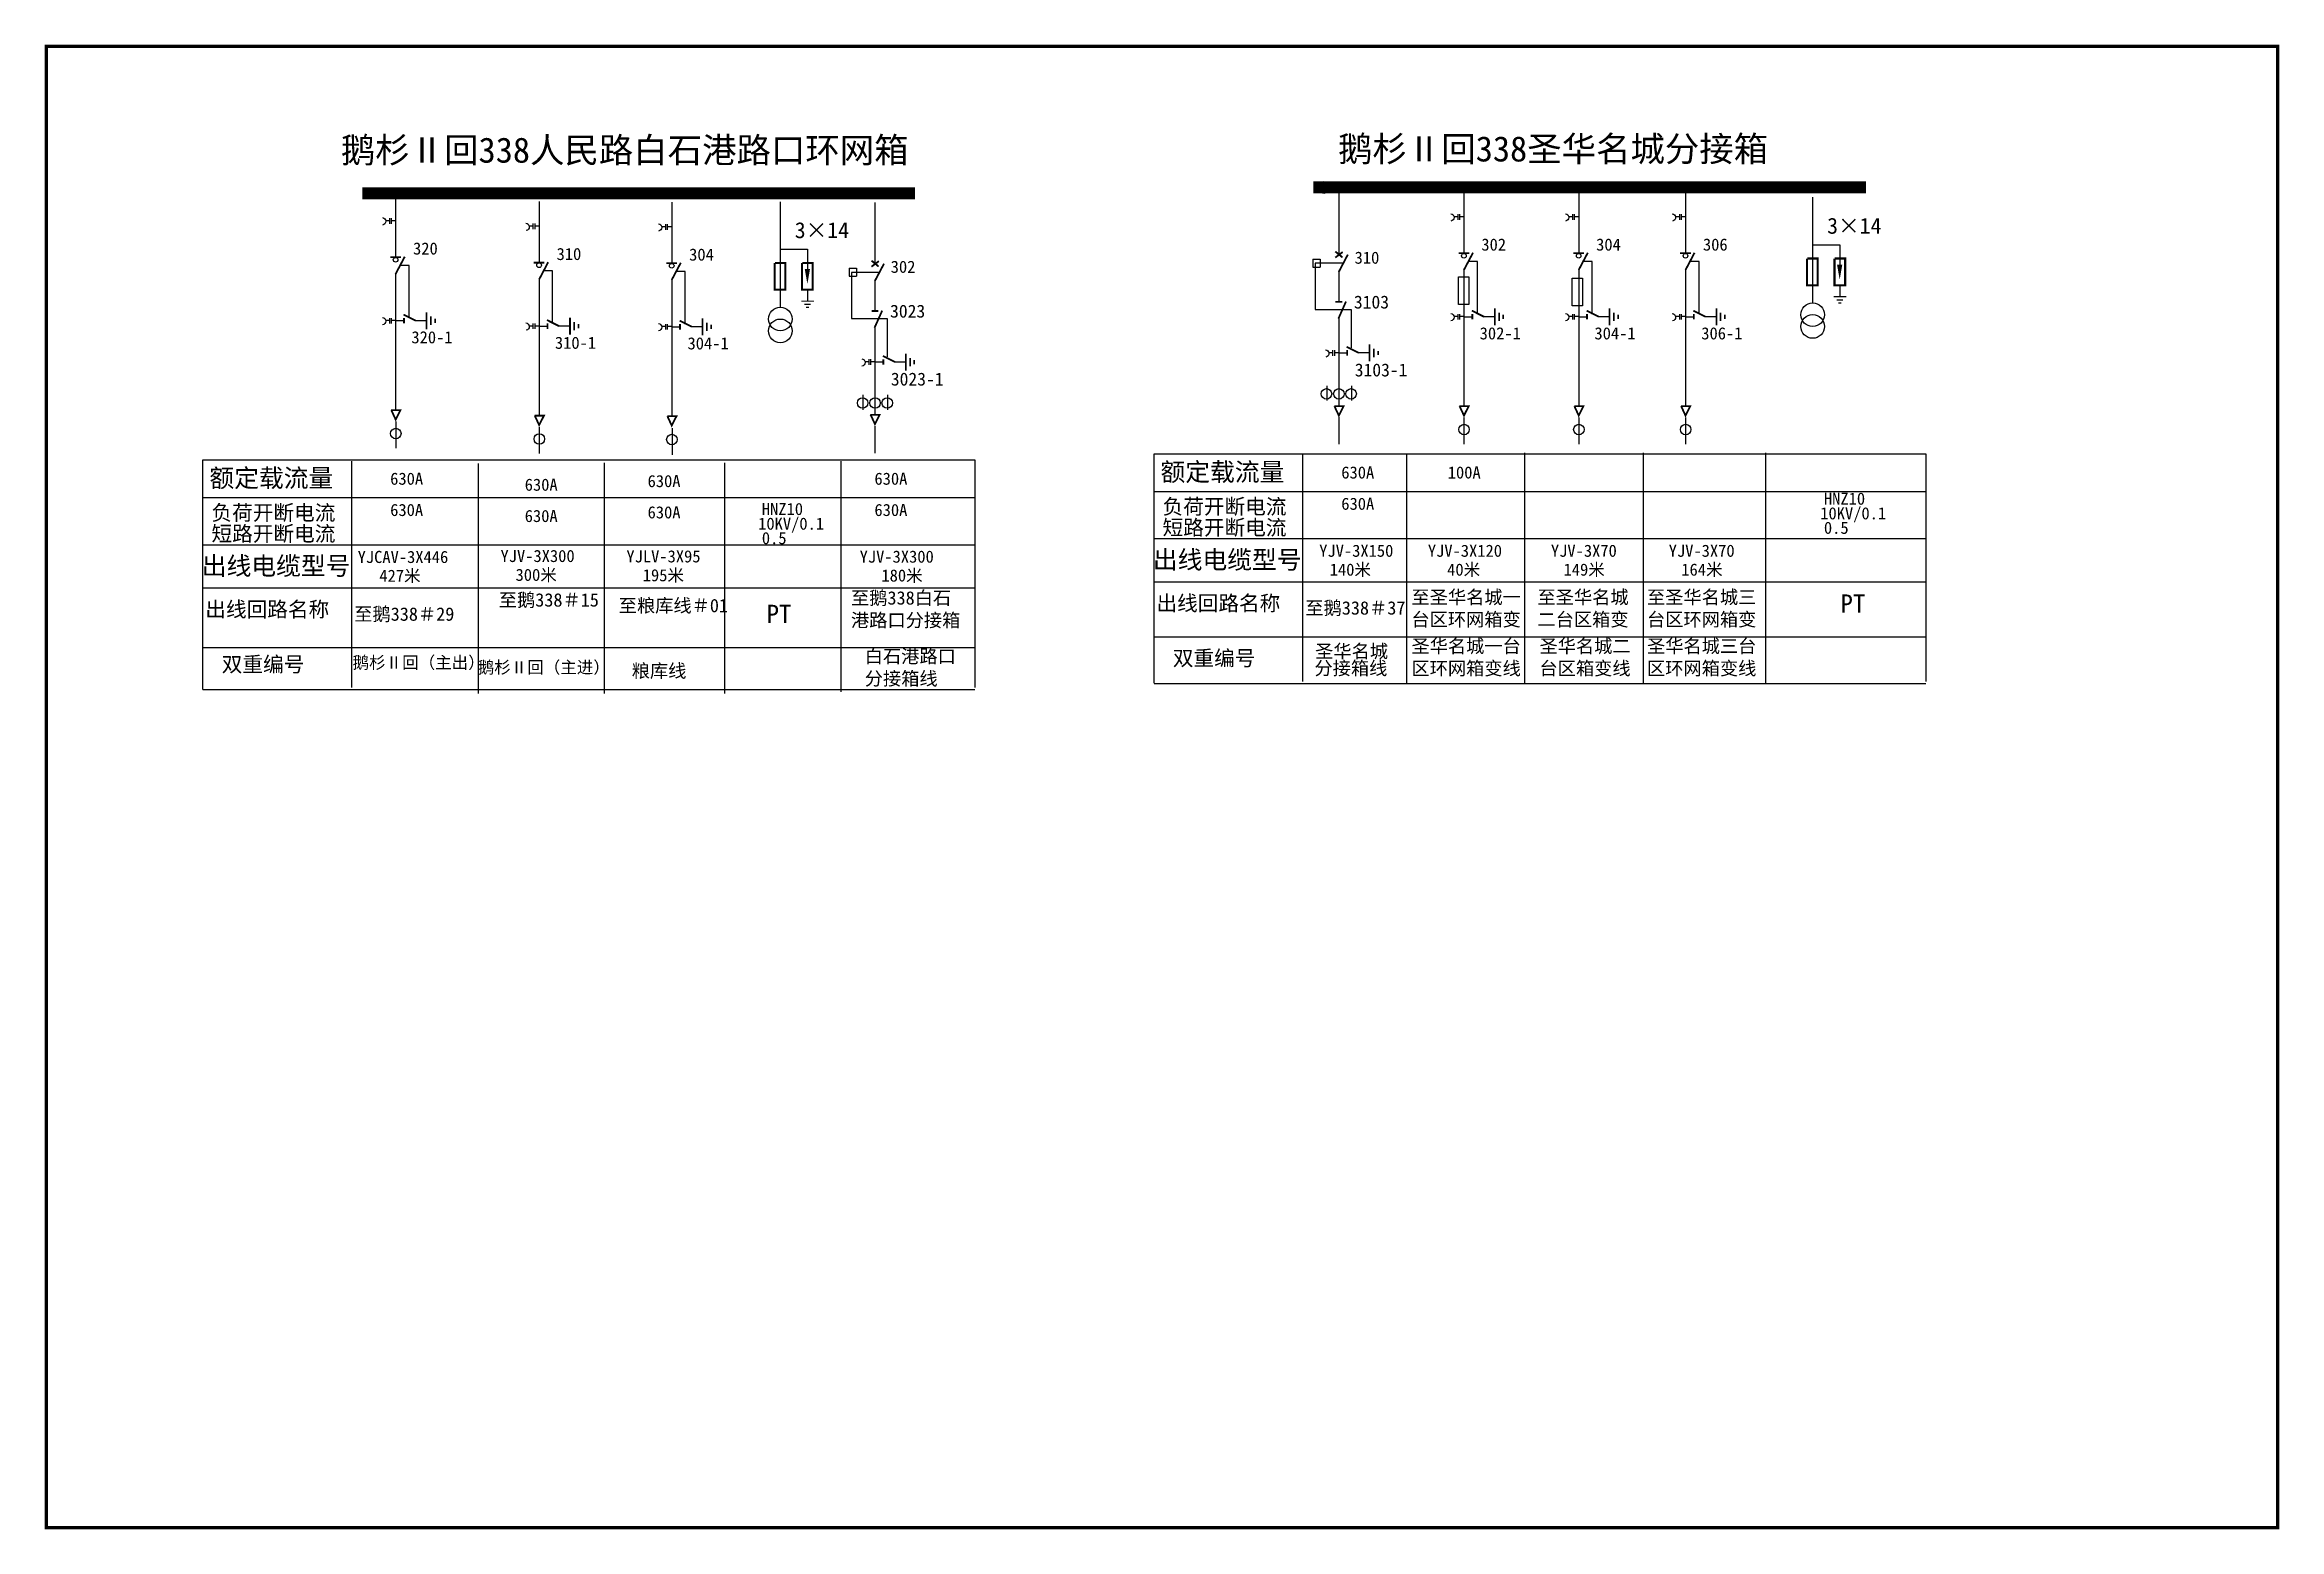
# Model space of a CAD drawing. Extents: x -2 to 344, y -245 to -15.
import ezdxf

# ---------------------------------------------------------------- set-up
doc = ezdxf.new("R2010")
doc.units = 0
doc.header["$LTSCALE"] = 0.774411
doc.linetypes.add('ACAD_ISO02W100', pattern=[15, 12, -3])
doc.linetypes.add('CENTER', pattern=[50.8, 31.75, -6.35, 6.35, -6.35])
doc.layers.get('0').update_dxf_attribs({"linetype": 'CONTINUOUS'})
doc.layers.add('2', color=7, linetype='CONTINUOUS')
doc.styles.add('HZ', font='')
doc.styles.get("Standard").update_dxf_attribs({"font": '', "height": 2.5})
doc.styles.add('字体', font='', dxfattribs={"height": 2.5})
doc.styles.get('HZ').set_extended_font_data('SimSun')
doc.styles.get('Standard').set_extended_font_data('SimSun')
doc.styles.get('字体').set_extended_font_data('楷体_GB2312')

# ---------------------------------------------------------------- blocks, each defined once
blk = doc.blocks.new('JD')
for points in [[(-2, 0.2), (-2, -0.2), (2, 0.2), (2, -0.2)], [(1, -1.2), (1, -0.8), (-1, -1.2), (-1, -0.8)], [(-0.5, -1.8), (-0.5, -2.2), (0.5, -1.8), (0.5, -2.2)]]:
    blk.add_trace(points)

msp = doc.modelspace()

# ---------------------------------------------------------------- linework, layer by layer
for p, q in [((198.23, -38.02), (198.23, -47.52)), ((217.6, -37.81), (217.6, -47.23)), ((235.37, -37.81), (235.37, -47.23)), ((251.91, -37.81), (251.91, -47.23)), ((52.21, -38.42), (52.21, -47.84)), ((74.43, -39.27), (74.43, -48.69)), ((94.95, -39.36), (94.95, -48.78)), ((126.41, -39.43), (126.41, -48.93)), ((194.23, -48.17), (195.35, -48.17)), ((194.23, -48.17), (194.23, -49.42)), ((195.35, -48.17), (195.35, -49.42)), ((52.21, -50.4), (52.21, -71.6)), ((74.43, -51.25), (74.43, -72.44)), ((94.95, -51.33), (94.95, -72.53)), ((122.41, -49.58), (122.41, -50.83)), ((122.41, -49.58), (123.54, -49.58)), ((122.41, -50.83), (123.54, -50.83)), ((123.54, -49.58), (123.54, -50.83)), ((126.41, -51.49), (126.41, -56.13)), ((194.23, -49.42), (195.35, -49.42)), ((198.23, -50.08), (198.23, -54.72)), ((217.6, -49.78), (217.6, -70.98)), ((235.37, -49.78), (235.37, -70.98)), ((251.91, -49.78), (251.91, -70.98)), ((52.21, -57.7), (53.51, -57.7)), ((55.21, -57.66), (56.97, -57.66)), ((74.43, -58.55), (75.72, -58.55)), ((77.42, -58.51), (79.19, -58.51)), ((94.95, -58.64), (96.25, -58.64)), ((97.95, -58.6), (99.71, -58.6)), ((126.41, -58.46), (126.41, -72.18)), ((198.23, -57.05), (198.23, -70.77)), ((217.6, -57.09), (218.9, -57.09)), ((220.59, -57.05), (222.36, -57.05)), ((235.37, -57.09), (236.67, -57.09)), ((238.36, -57.05), (240.13, -57.05)), ((251.91, -57.09), (253.2, -57.09)), ((254.9, -57.05), (256.67, -57.05)), ((126.41, -64.09), (127.71, -64.09)), ((129.41, -64.06), (131.17, -64.06)), ((198.23, -62.68), (199.53, -62.68)), ((201.22, -62.65), (202.99, -62.65)), ((196.36, -67.79), (196.36, -70.07)), ((200.18, -67.79), (200.18, -70.07)), ((124.55, -69.2), (124.55, -71.48)), ((128.36, -69.2), (128.36, -71.48)), ((22.38, -79.24), (141.86, -79.24)), ((22.38, -114.76), (22.38, -79.24)), ((45.38, -79.43), (45.38, -114.49)), ((121.16, -79.42), (121.16, -115.13)), ((141.86, -79.24), (141.86, -114.49)), ((169.63, -113.81), (169.64, -78.29)), ((169.64, -78.29), (289.11, -78.29)), ((192.63, -78.47), (192.63, -113.53)), ((226.98, -78.17), (226.98, -113.88)), ((245.35, -78.17), (245.35, -113.88)), ((264.29, -78.17), (264.29, -113.88)), ((289.11, -78.29), (289.11, -113.53)), ((84.48, -79.71), (84.48, -115.42)), ((103.14, -79.71), (103.14, -115.42)), ((22.45, -85.09), (141.87, -85.09)), ((169.7, -84.14), (289.12, -84.14)), ((22.45, -92.37), (141.87, -92.37)), ((169.7, -91.42), (289.12, -91.42)), ((22.45, -99.06), (141.87, -99.06)), ((169.7, -98.1), (289.12, -98.1)), ((289.11, -106.66), (169.63, -106.66)), ((141.86, -108.31), (22.38, -108.31)), ((289.11, -113.89), (169.63, -113.89)), ((141.86, -114.84), (22.38, -114.84))]:
    msp.add_line(p, q)
at = {"color": 0}
for p, q in [((111.74, -39.29), (111.74, -55.71)), ((271.57, -38.61), (271.57, -55.03)), ((111.72, -46.66), (115.96, -46.66)), ((115.96, -46.66), (115.96, -49.76)), ((271.55, -45.98), (275.78, -45.98)), ((275.78, -45.98), (275.78, -49.08)), ((115.96, -53.01), (115.96, -54.61)), ((275.78, -52.33), (275.78, -53.93))]:
    msp.add_line(p, q, dxfattribs=at)
at = {"linetype": 'ACAD_ISO02W100'}
for p, q in [((122.77, -50.23), (122.77, -57.38)), ((126.98, -50.23), (122.77, -50.23)), ((198.79, -48.82), (194.59, -48.82)), ((194.59, -48.82), (194.59, -55.98)), ((122.77, -57.38), (128.32, -57.38)), ((128.32, -57.38), (128.32, -63.29)), ((194.59, -55.98), (200.13, -55.98)), ((200.13, -55.98), (200.13, -61.88))]:
    msp.add_line(p, q, dxfattribs=at)
at = {"linetype": 'CENTER'}
for p, q in [((198.24, -72.61), (198.24, -76.79)), ((52.22, -73.32), (52.22, -77.44)), ((74.43, -74.16), (74.43, -78.28)), ((95.01, -74.32), (95.01, -78.44)), ((126.42, -74.02), (126.42, -78.2)), ((217.61, -72.7), (217.61, -76.82)), ((235.38, -72.7), (235.38, -76.82)), ((251.91, -72.7), (251.91, -76.82))]:
    msp.add_line(p, q, dxfattribs=at)
at = {"color": 0, "linetype": 'Continuous'}
for p, q in [((208.73, -78.27), (208.73, -113.87)), ((65.01, -79.81), (65.01, -115.41))]:
    msp.add_line(p, q, dxfattribs=at)
at = {"linetype": 'Continuous', "const_width": 0.5}
msp.add_lwpolyline([(-1.87, -15.25), (343.59, -15.25), (343.59, -244.48), (-1.87, -244.48)], close=True, dxfattribs=at)
for points, const_width in [([(47.04, -38.01), (132.62, -38.01)], 1.88), ([(194.29, -37.06), (279.88, -37.06)], 1.88), ([(51.38, -47.88), (53.04, -47.88)], 0.281), ([(52.21, -50.47), (53.62, -47.81)], 0.281), ([(125.88, -49.35), (127.02, -48.49)], 0.281), ([(125.89, -48.41), (126.99, -49.33)], 0.281), ([(197.69, -47.94), (198.84, -47.08)], 0.281), ([(197.7, -47), (198.81, -47.92)], 0.281), ([(198.23, -50.15), (199.63, -47.48)], 0.281), ([(216.77, -47.26), (218.43, -47.26)], 0.281), ([(217.6, -49.86), (219.01, -47.19)], 0.281), ([(234.54, -47.26), (236.2, -47.26)], 0.281), ([(235.37, -49.86), (236.78, -47.19)], 0.281), ([(251.08, -47.26), (252.74, -47.26)], 0.281), ([(251.91, -49.86), (253.31, -47.19)], 0.281), ([(73.6, -48.72), (75.26, -48.72)], 0.281), ([(74.43, -51.32), (75.83, -48.65)], 0.281), ([(94.12, -48.81), (95.78, -48.81)], 0.281), ([(94.95, -51.41), (96.36, -48.74)], 0.281), ([(126.41, -51.56), (127.82, -48.89)], 0.281), ([(197.72, -54.8), (198.77, -54.8)], 0.281), ([(198.17, -57.39), (199.35, -54.74)], 0.281), ([(53.44, -56.76), (55.31, -57.7)], 0.281), ([(53.51, -57.27), (53.51, -58.13)], 0.281), ([(75.65, -57.61), (77.53, -58.55)], 0.281), ([(75.72, -58.11), (75.72, -58.98)], 0.281), ([(96.18, -57.7), (98.05, -58.64)], 0.281), ([(96.25, -58.2), (96.25, -59.07)], 0.281), ([(125.91, -56.21), (126.95, -56.21)], 0.281), ([(126.36, -58.8), (127.54, -56.15)], 0.281), ([(218.83, -56.15), (220.7, -57.09)], 0.281), ([(218.9, -56.65), (218.9, -57.52)], 0.281), ([(236.6, -56.15), (238.47, -57.09)], 0.281), ([(236.67, -56.65), (236.67, -57.52)], 0.281), ([(253.13, -56.15), (255.01, -57.09)], 0.281), ([(253.2, -56.65), (253.2, -57.52)], 0.281), ([(199.45, -61.75), (201.33, -62.68)], 0.281), ([(199.53, -62.25), (199.53, -63.11)], 0.281), ([(127.64, -63.16), (129.52, -64.09)], 0.281), ([(127.71, -63.66), (127.71, -64.52)], 0.281), ([(51.52, -71.56), (52.95, -71.56), (52.22, -73.01), (51.54, -71.53)], 0.281), ([(73.73, -72.41), (75.17, -72.41), (74.43, -73.86), (73.75, -72.38)], 0.281), ([(94.26, -72.49), (95.69, -72.49), (94.96, -73.94), (94.28, -72.47)], 0.281), ([(125.72, -72.26), (127.15, -72.26), (126.42, -73.71), (125.74, -72.24)], 0.281), ([(197.54, -70.94), (198.97, -70.94), (198.24, -72.39), (197.55, -70.92)], 0.281), ([(216.91, -70.94), (218.34, -70.94), (217.61, -72.39), (216.93, -70.92)], 0.281), ([(234.68, -70.94), (236.11, -70.94), (235.38, -72.39), (234.7, -70.92)], 0.281), ([(251.22, -70.94), (252.65, -70.94), (251.91, -72.39), (251.23, -70.92)], 0.281)]:
    msp.add_lwpolyline(points, dxfattribs=dict(const_width=const_width))
for points in [[(215.56, -41.15, -0.877934), (215.58, -42.29)], [(233.33, -41.15, -0.877934), (233.35, -42.29)], [(249.86, -41.15, -0.877934), (249.89, -42.29)], [(50.17, -41.76, -0.877934), (50.19, -42.9)], [(72.38, -42.61, -0.877934), (72.41, -43.75)], [(92.91, -42.7, -0.877934), (92.93, -43.84)], [(50.17, -57.2, -0.877934), (50.19, -58.34)], [(72.38, -58.05, -0.877934), (72.41, -59.19)], [(92.91, -58.14, -0.877934), (92.93, -59.28)], [(215.56, -56.59, -0.877934), (215.58, -57.73)], [(233.33, -56.59, -0.877934), (233.35, -57.73)], [(249.86, -56.59, -0.877934), (249.89, -57.73)], [(196.19, -62.19, -0.877934), (196.21, -63.33)], [(124.37, -63.6, -0.877934), (124.39, -64.74)]]:
    msp.add_lwpolyline(points, format="xyb")
for points in [[(216.66, -41.23), (216.66, -42.09)], [(216.92, -41.23), (216.92, -42.09)], [(234.43, -41.23), (234.43, -42.09)], [(234.69, -41.23), (234.69, -42.09)], [(250.96, -41.23), (250.96, -42.09)], [(251.22, -41.23), (251.22, -42.09)], [(51.27, -42.24), (50.67, -42.24)], [(51.27, -41.85), (51.27, -42.7)], [(51.53, -41.85), (51.53, -42.7)], [(52.21, -42.24), (51.53, -42.24)], [(73.48, -43.09), (72.89, -43.09)], [(73.48, -42.69), (73.48, -43.55)], [(73.74, -42.69), (73.74, -43.55)], [(74.42, -43.09), (73.74, -43.09)], [(94.01, -43.18), (93.42, -43.18)], [(94.01, -42.78), (94.01, -43.64)], [(94.27, -42.78), (94.27, -43.64)], [(94.95, -43.18), (94.27, -43.18)], [(216.66, -41.63), (216.06, -41.63)], [(217.6, -41.63), (216.92, -41.63)], [(234.43, -41.63), (233.83, -41.63)], [(235.37, -41.63), (234.69, -41.63)], [(250.96, -41.63), (250.37, -41.63)], [(251.9, -41.63), (251.22, -41.63)], [(51.27, -57.69), (50.67, -57.69)], [(51.27, -57.29), (51.27, -58.15)], [(51.53, -57.29), (51.53, -58.15)], [(52.21, -57.69), (51.53, -57.69)], [(73.48, -58.53), (72.89, -58.53)], [(73.48, -58.14), (73.48, -58.99)], [(73.74, -58.14), (73.74, -58.99)], [(74.42, -58.53), (73.74, -58.53)], [(94.01, -58.62), (93.42, -58.62)], [(94.01, -58.23), (94.01, -59.08)], [(94.27, -58.23), (94.27, -59.08)], [(94.95, -58.62), (94.27, -58.62)], [(216.66, -57.07), (216.06, -57.07)], [(216.66, -56.68), (216.66, -57.53)], [(216.92, -56.68), (216.92, -57.53)], [(217.6, -57.07), (216.92, -57.07)], [(234.43, -57.07), (233.83, -57.07)], [(234.43, -56.68), (234.43, -57.53)], [(234.69, -56.68), (234.69, -57.53)], [(235.37, -57.07), (234.69, -57.07)], [(250.96, -57.07), (250.37, -57.07)], [(250.96, -56.68), (250.96, -57.53)], [(251.22, -56.68), (251.22, -57.53)], [(251.9, -57.07), (251.22, -57.07)], [(125.47, -64.08), (124.88, -64.08)], [(125.47, -63.68), (125.47, -64.54)], [(125.73, -63.68), (125.73, -64.54)], [(126.41, -64.08), (125.73, -64.08)], [(197.28, -62.67), (196.69, -62.67)], [(197.28, -62.27), (197.28, -63.13)], [(197.55, -62.27), (197.55, -63.13)], [(198.23, -62.67), (197.55, -62.67)]]:
    msp.add_lwpolyline(points)
at = {"color": 0, "const_width": 0.349}
for points in [[(270.72, -48.1), (270.72, -52.23), (272.37, -52.23), (272.37, -48.1), (270.77, -48.1)], [(274.96, -48.1), (274.96, -52.23), (276.61, -52.23), (276.61, -48.1), (275.01, -48.1)], [(110.9, -48.78), (110.9, -52.9), (112.55, -52.9), (112.55, -48.78), (110.95, -48.78)], [(115.13, -48.78), (115.13, -52.9), (116.78, -52.9), (116.78, -48.78), (115.18, -48.78)]]:
    msp.add_lwpolyline(points, dxfattribs=at)
at = {"linetype": 'ACAD_ISO02W100'}
for points in [[(54.3, -57.28), (54.3, -49.17), (52.9, -49.17)], [(76.52, -58.13), (76.52, -50.01), (75.11, -50.01)], [(97.04, -58.22), (97.04, -50.1), (95.64, -50.1)], [(219.69, -56.67), (219.69, -48.55), (218.29, -48.55)], [(237.46, -56.67), (237.46, -48.55), (236.06, -48.55)], [(254, -56.67), (254, -48.55), (252.59, -48.55)]]:
    msp.add_lwpolyline(points, dxfattribs=at)
at = {"color": 0}
for points in [[(115.96, -49.71, 0.814, 0, 0), (115.96, -52.03, 0, 0, 0)], [(275.78, -49.03, 0.814, 0, 0), (275.78, -51.35, 0, 0, 0)]]:
    msp.add_lwpolyline(points, format="xyseb", dxfattribs=at)
at = {"color": 0, "linetype": 'Continuous'}
for points in [[(216.74, -50.94), (218.34, -50.94), (218.34, -55.2), (216.74, -55.2)], [(234.38, -51.15), (235.98, -51.15), (235.98, -55.41), (234.38, -55.41)]]:
    msp.add_lwpolyline(points, close=True, dxfattribs=at)
for centre, radius in [((195.93, -37.08), 0.933), ((52.21, -48.27), 0.36), ((217.6, -47.66), 0.36), ((235.37, -47.66), 0.36), ((251.91, -47.66), 0.36), ((74.43, -49.12), 0.36), ((94.95, -49.21), 0.36), ((196.32, -69.03), 0.812), ((198.25, -69.03), 0.812), ((200.14, -69.03), 0.812), ((124.51, -70.44), 0.812), ((126.44, -70.44), 0.812), ((128.32, -70.44), 0.812), ((52.24, -75.17), 0.812), ((74.46, -76.01), 0.812), ((94.98, -76.1), 0.812), ((217.63, -74.55), 0.812), ((235.4, -74.55), 0.812), ((251.94, -74.55), 0.812)]:
    msp.add_circle(centre, radius)
at = {"color": 0}
for centre in [(271.6, -56.78), (111.77, -57.45), (111.77, -59.28), (271.6, -58.6)]:
    msp.add_circle(centre, 1.83, dxfattribs=at)

# ---------------------------------------------------------------- block references
at = {"color": 0, "xscale": 0.4881768819863055, "yscale": 0.4881768819186618, "zscale": 0.4881768820053969}
for p in [(115.99, -54.68), (275.81, -54)]:
    msp.add_blockref('JD', p, dxfattribs=at)
at = {"xscale": 0.65625, "yscale": 0.65625, "zscale": 0.65625, "rotation": 90}
for p in [(57, -57.71), (79.21, -58.56), (99.74, -58.65), (222.39, -57.1), (240.16, -57.1), (256.69, -57.1), (203.01, -62.7), (131.2, -64.11)]:
    msp.add_blockref('JD', p, dxfattribs=at)

# ---------------------------------------------------------------- texts
at = {"color": 0}
for p in [(114.01, -44.93), (273.84, -44.25)]:
    msp.add_text('3×14', height=2.469, dxfattribs=at).set_placement(p)
for s, height, p in [('320', 1.875, (54.91, -47.47)), ('310', 1.875, (77.13, -48.32)), ('304', 1.875, (97.65, -48.41)), ('310', 1.875, (200.68, -48.89)), ('302', 1.875, (220.3, -46.86)), ('304', 1.875, (238.07, -46.86)), ('306', 1.875, (254.61, -46.86)), ('302', 1.875, (128.86, -50.3)), ('3023', 2, (128.76, -57.23)), ('3103', 2, (200.57, -55.82)), ('302-1', 1.875, (220.04, -60.6)), ('304-1', 1.875, (237.81, -60.6)), ('306-1', 1.875, (254.35, -60.6)), ('320-1', 1.875, (54.65, -61.21)), ('310-1', 1.875, (76.87, -62.06)), ('304-1', 1.875, (97.4, -62.15)), ('3103-1', 2, (200.7, -66.33)), ('3023-1', 2, (128.88, -67.74)), ('630A', 1.875, (51.37, -83.09)), ('630A', 1.875, (72.2, -84.02)), ('630A', 1.875, (91.22, -83.46)), ('630A', 1.875, (126.34, -83.09)), ('630A', 1.875, (198.62, -82.13)), ('100A', 1.875, (215.1, -82.13)), ('630A', 1.875, (51.37, -87.93)), ('630A', 1.875, (91.22, -88.3)), ('HNZ10', 1.875, (108.91, -87.78)), ('630A', 1.875, (126.34, -87.93)), ('630A', 1.875, (198.62, -86.97)), ('10KV/0.1', 1.875, (272.77, -88.45)), ('HNZ10', 1.875, (273.34, -86.18)), ('630A', 1.875, (72.2, -88.86)), ('10KV/0.1', 1.875, (108.34, -90.05)), ('0.5', 1.875, (273.34, -90.69)), ('YJCAV-3X446', 1.875, (46.33, -95.2)), ('YJV-3X300', 1.875, (68.45, -95.05)), ('YJLV-3X95', 1.875, (87.94, -95.11)), ('0.5', 1.875, (108.91, -92.29)), ('YJV-3X300', 1.875, (124.05, -95.15)), ('YJV-3X150', 1.875, (195.2, -94.24)), ('YJV-3X120', 1.875, (212.02, -94.24)), ('YJV-3X70', 1.875, (231.07, -94.24)), ('YJV-3X70', 1.875, (249.31, -94.24)), ('427米', 1.875, (49.69, -98.11)), ('300米', 1.875, (70.78, -97.97)), ('195米', 1.875, (90.47, -98.03)), ('180米', 1.875, (127.42, -98.07)), ('140米', 1.875, (196.83, -97.16)), ('40米', 1.875, (215.01, -97.16)), ('149米', 1.875, (233.03, -97.16)), ('164米', 1.875, (251.26, -97.16)), ('鹅杉Ⅱ回（主出）', 1.875, (45.55, -111.54)), ('鹅杉Ⅱ回（主进）', 1.875, (64.92, -112.28))]:
    msp.add_text(s, height=height).set_placement(p)
at = {"style": 'HZ'}
for s, height, p in [('额定载流量', 2.812, (170.63, -82.51)), ('额定载流量', 2.812, (23.38, -83.46)), ('负荷开断电流', 2.344, (23.7, -88.59)), ('负荷开断电流', 2.344, (170.95, -87.64)), ('短路开断电流', 2.344, (23.7, -91.83)), ('短路开断电流', 2.344, (170.95, -90.88)), ('出线电缆型号', 2.812, (169.45, -96.09)), ('出线电缆型号', 2.812, (22.2, -97.05)), ('出线回路名称', 2.344, (170, -102.59)), ('PT', 2.812, (275.91, -102.87)), ('出线回路名称', 2.344, (22.75, -103.54)), ('PT', 2.812, (109.66, -104.47)), ('双重编号', 2.344, (25.29, -112.05)), ('双重编号', 2.344, (172.54, -111.09))]:
    msp.add_text(s, height=height, dxfattribs=at).set_placement(p)
at = {"linetype": 'Continuous', "style": 'HZ'}
for s, p in [('分接箱线', (194.46, -112.51)), ('圣华名城', (194.57, -109.89))]:
    msp.add_text(s, height=2.069, dxfattribs=at).set_placement(p)
at = {"linetype": 'Continuous', "attachment_point": 1, "style": 'HZ'}
for s, insert, char_height, width in [('至鹅338＃15', (68.18, -99.88), 2.069, 16.6415), ('至鹅338白石港路口分接箱', (122.71, -99.57), 2.0687, 17.8943), ('至圣华名城一台区环网箱变', (209.48, -99.45), 2.0687, 18.5059), ('至圣华名城二台区箱变', (228.99, -99.45), 2.069, 16.5072), ('至圣华名城三台区环网箱变', (245.95, -99.45), 2.0687, 18.5059), ('至鹅338＃29', (45.8, -102.07), 2.069, 16.6415), ('至粮库线＃01', (86.75, -100.75), 2.069, 16.6415), ('至鹅338＃37', (193.05, -101.12), 2.069, 16.6415), ('圣华名城一台区环网箱变线', (209.48, -107.02), 2.0687, 18.5059), ('圣华名城二台区箱变线', (229.3, -107.02), 2.069, 15.3198), ('圣华名城三台区环网箱变线', (245.95, -107.02), 2.0687, 18.5059), ('粮库线', (88.76, -110.85), 2.069, 16.6415), ('白石港路口分接箱线', (124.84, -108.6), 2.069, 16.6415)]:
    msp.add_mtext(s, dxfattribs=dict(at, insert=insert, char_height=char_height, width=width))
at = {"layer": '2', "color": 7, "char_height": 3.9062, "attachment_point": 1, "style": '字体'}
for s, insert, width in [('{\\fSimSun|b0|i0|c134|p2;鹅杉Ⅱ回}338{\\fSimSun|b0|i0|c134|p2;人民路白石港路口环网箱}', (43.74, -29.35), 94.2626), ('{\\fSimSun|b0|i0|c134|p2;鹅杉Ⅱ回}338{\\fSimSun|b0|i0|c134|p2;圣华名城分接箱}', (198.12, -29.16), 83.0504)]:
    msp.add_mtext(s, dxfattribs=dict(at, insert=insert, width=width))

doc.saveas('drawing.dxf')
